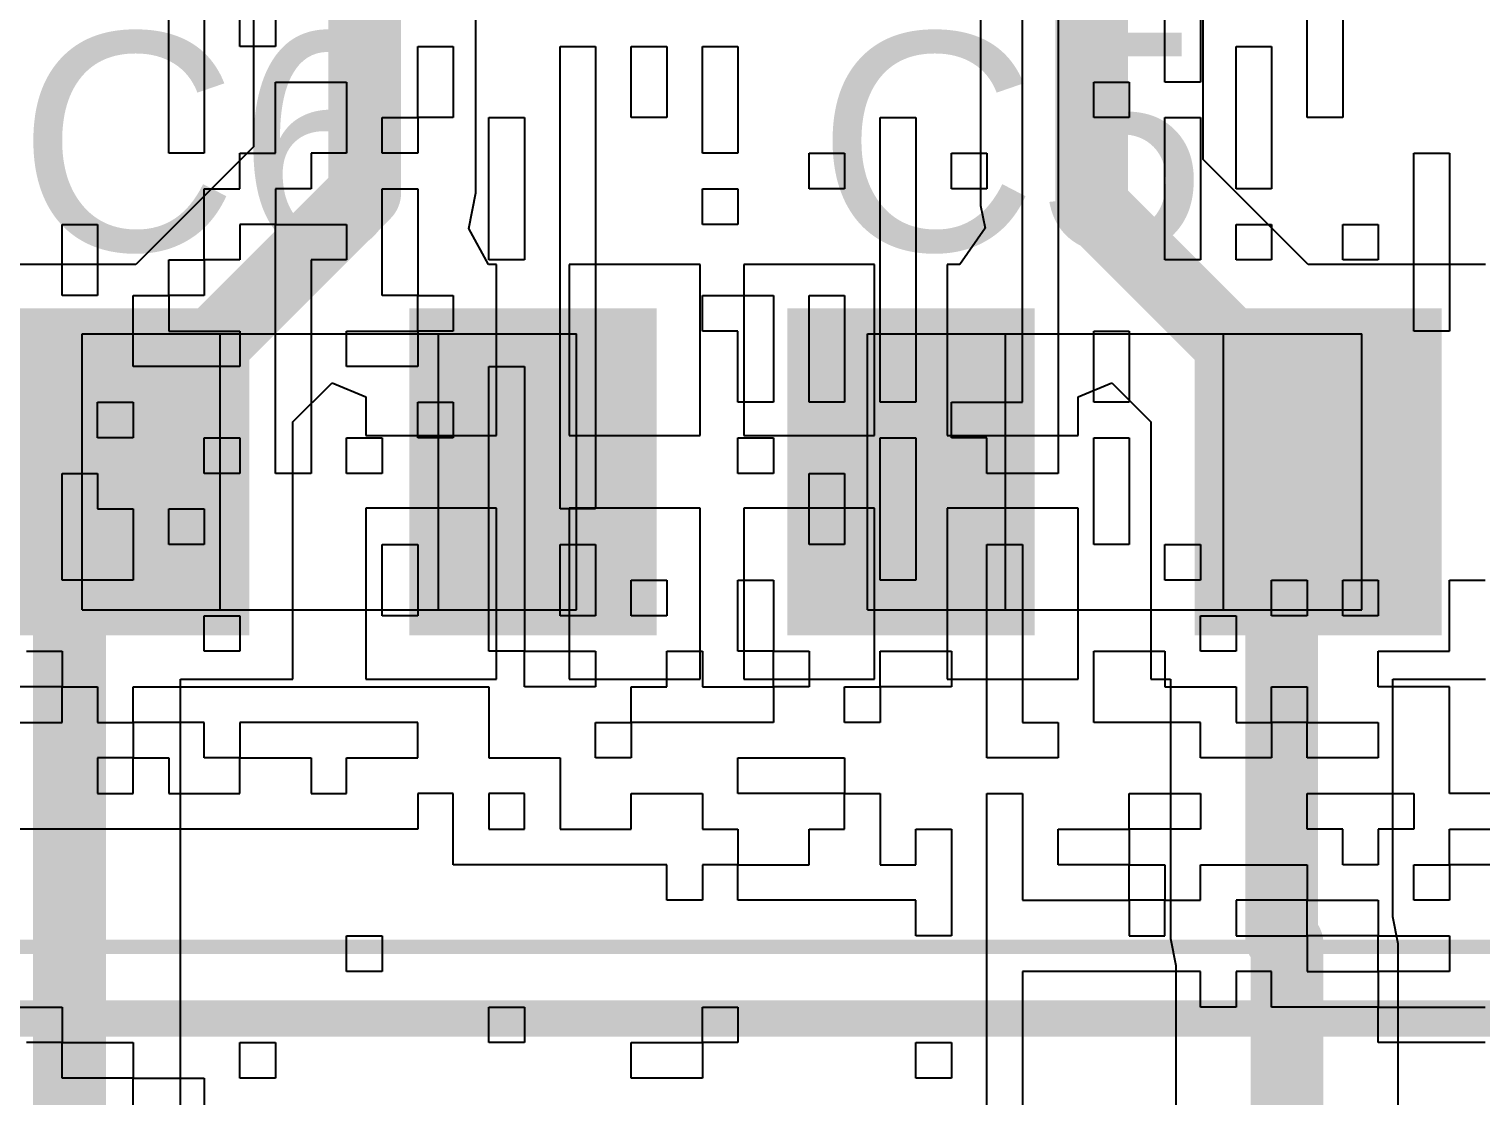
# Model space of a CAD drawing. Header units: inches. Extents: x 0.02 to 6.01, y 0.01 to 5.6.
# Drawn here: x 3.1107 to 3.3104, y 3.1242 to 3.2709 of the extents above; entities that cross this region are included whole.
import ezdxf

# ---------------------------------------------------------------- set-up
doc = ezdxf.new("R2010")
doc.units = ezdxf.units.IN
doc.header["$MEASUREMENT"] = 0
for name, color, linetype in [('Bottom Layer', 5, 'Continuous'), ('Bottom Overlay', 54, 'Continuous'), ('Mechanical 13', 56, 'Continuous'), ('Mechanical 15', 56, 'Continuous'), ('Top Layer', 1, 'Continuous'), ('Top Overlay', 2, 'Continuous'), ('Top Paste', 8, 'Continuous'), ('Top Solder', 216, 'Continuous')]:
    doc.layers.add(name, color=color, linetype=linetype)
doc.styles.add('Arial', font='', dxfattribs={"height": 0.2})
doc.styles.get('Arial').set_extended_font_data('Arial')

# ---------------------------------------------------------------- blocks, each defined once
blk = doc.blocks.new('CAPC1608X85N_27')
at = {"layer": 'Top Layer'}
for points in [[(-0.041, 0.0185), (-0.015, 0.0185), (-0.015, -0.0185), (-0.041, -0.0185)], [(0.015, 0.0185), (0.041, 0.0185), (0.041, -0.0185), (0.015, -0.0185)]]:
    blk.add_hatch(color=1, dxfattribs=at).paths.add_polyline_path(points)
at = {"layer": 'Top Paste'}
for points in [[(-0.041, 0.0185), (-0.015, 0.0185), (-0.015, -0.0185), (-0.041, -0.0185)], [(0.015, 0.0185), (0.041, 0.0185), (0.041, -0.0185), (0.015, -0.0185)]]:
    blk.add_hatch(color=8, dxfattribs=at).paths.add_polyline_path(points)
at = {"layer": 'Top Solder'}
for points in [[(-0.045, 0.0225), (-0.011, 0.0225), (-0.011, -0.0225), (-0.045, -0.0225)], [(0.011, 0.0225), (0.045, 0.0225), (0.045, -0.0225), (0.011, -0.0225)]]:
    blk.add_hatch(color=216, dxfattribs=at).paths.add_polyline_path(points)
at = {"layer": 'Mechanical 13'}
for points in [[(-0.034, 0.019), (-0.034, -0.019)], [(-0.015, 0.019), (-0.034, 0.019)], [(0.015, 0.019), (-0.015, 0.019)], [(-0.015, 0.019), (-0.015, -0.019)], [(0.034, 0.019), (0.015, 0.019)], [(0.015, 0.019), (0.015, -0.019)], [(0.034, 0.019), (0.034, -0.019)], [(-0.015, -0.019), (-0.034, -0.019)], [(0.015, -0.019), (-0.015, -0.019)], [(0.034, -0.019), (0.015, -0.019)]]:
    blk.add_lwpolyline(points, dxfattribs=at)
for points in [[(-0.034, 0.019, 1), (-0.034, 0.019, 1)], [(-0.034, 0.019, 1), (-0.034, 0.019, 1)], [(-0.015, 0.019, 1), (-0.015, 0.019, 1)], [(-0.015, 0.019, 1), (-0.015, 0.019, 1)], [(-0.015, 0.019, 1), (-0.015, 0.019, 1)], [(0.015, 0.019, 1), (0.015, 0.019, 1)], [(0.015, 0.019, 1), (0.015, 0.019, 1)], [(0.015, 0.019, 1), (0.015, 0.019, 1)], [(0.034, 0.019, 1), (0.034, 0.019, 1)], [(0.034, 0.019, 1), (0.034, 0.019, 1)], [(-0.034, -0.019, 1), (-0.034, -0.019, 1)], [(-0.034, -0.019, 1), (-0.034, -0.019, 1)], [(-0.015, -0.019, 1), (-0.015, -0.019, 1)], [(-0.015, -0.019, 1), (-0.015, -0.019, 1)], [(-0.015, -0.019, 1), (-0.015, -0.019, 1)], [(0.015, -0.019, 1), (0.015, -0.019, 1)], [(0.015, -0.019, 1), (0.015, -0.019, 1)], [(0.015, -0.019, 1), (0.015, -0.019, 1)], [(0.034, -0.019, 1), (0.034, -0.019, 1)], [(0.034, -0.019, 1), (0.034, -0.019, 1)]]:
    blk.add_lwpolyline(points, format="xyb", close=True, dxfattribs=at)
blk = doc.blocks.new('CAPC1608X85N_28')
at = {"layer": 'Top Layer'}
for points in [[(-0.041, 0.0185), (-0.015, 0.0185), (-0.015, -0.0185), (-0.041, -0.0185)], [(0.015, 0.0185), (0.041, 0.0185), (0.041, -0.0185), (0.015, -0.0185)]]:
    blk.add_hatch(color=1, dxfattribs=at).paths.add_polyline_path(points)
at = {"layer": 'Top Paste'}
for points in [[(-0.041, 0.0185), (-0.015, 0.0185), (-0.015, -0.0185), (-0.041, -0.0185)], [(0.015, 0.0185), (0.041, 0.0185), (0.041, -0.0185), (0.015, -0.0185)]]:
    blk.add_hatch(color=8, dxfattribs=at).paths.add_polyline_path(points)
at = {"layer": 'Top Solder'}
for points in [[(-0.045, 0.0225), (-0.011, 0.0225), (-0.011, -0.0225), (-0.045, -0.0225)], [(0.011, 0.0225), (0.045, 0.0225), (0.045, -0.0225), (0.011, -0.0225)]]:
    blk.add_hatch(color=216, dxfattribs=at).paths.add_polyline_path(points)
at = {"layer": 'Mechanical 13'}
for points in [[(-0.034, -0.019), (-0.034, 0.019)], [(-0.034, 0.019), (-0.015, 0.019)], [(-0.015, 0.019), (0.015, 0.019)], [(-0.015, -0.019), (-0.015, 0.019)], [(0.015, 0.019), (0.034, 0.019)], [(0.015, -0.019), (0.015, 0.019)], [(0.034, -0.019), (0.034, 0.019)], [(-0.034, -0.019), (-0.015, -0.019)], [(-0.015, -0.019), (0.015, -0.019)], [(0.015, -0.019), (0.034, -0.019)]]:
    blk.add_lwpolyline(points, dxfattribs=at)
for points in [[(-0.034, 0.019, 1), (-0.034, 0.019, 1)], [(-0.034, 0.019, 1), (-0.034, 0.019, 1)], [(-0.015, 0.019, 1), (-0.015, 0.019, 1)], [(-0.015, 0.019, 1), (-0.015, 0.019, 1)], [(-0.015, 0.019, 1), (-0.015, 0.019, 1)], [(0.015, 0.019, 1), (0.015, 0.019, 1)], [(0.015, 0.019, 1), (0.015, 0.019, 1)], [(0.015, 0.019, 1), (0.015, 0.019, 1)], [(0.034, 0.019, 1), (0.034, 0.019, 1)], [(0.034, 0.019, 1), (0.034, 0.019, 1)], [(-0.034, -0.019, 1), (-0.034, -0.019, 1)], [(-0.034, -0.019, 1), (-0.034, -0.019, 1)], [(-0.015, -0.019, 1), (-0.015, -0.019, 1)], [(-0.015, -0.019, 1), (-0.015, -0.019, 1)], [(-0.015, -0.019, 1), (-0.015, -0.019, 1)], [(0.015, -0.019, 1), (0.015, -0.019, 1)], [(0.015, -0.019, 1), (0.015, -0.019, 1)], [(0.015, -0.019, 1), (0.015, -0.019, 1)], [(0.034, -0.019, 1), (0.034, -0.019, 1)], [(0.034, -0.019, 1), (0.034, -0.019, 1)]]:
    blk.add_lwpolyline(points, format="xyb", close=True, dxfattribs=at)
blk = doc.blocks.new('XTAL_FOXSDLF_160_20_34')
at = {"layer": 'Mechanical 13'}
blk.add_lwpolyline([(0.2126, -0.0748, 0.005, 0.005, 0), (-0.2126, -0.0748, 0.005, 0.005, 0)], format="xyseb", dxfattribs=at)
at = {"layer": 'Mechanical 15'}
blk.add_lwpolyline([(0.30512, -0.08465, 0.00197, 0.00197, 0), (-0.30512, -0.08465, 0.00197, 0.00197, 0)], format="xyseb", dxfattribs=at)
at = {"layer": 'Top Overlay'}
blk.add_lwpolyline([(0.2126, -0.0748, 0.005, 0.005, 0), (-0.2126, -0.0748, 0.005, 0.005, 0)], format="xyseb", dxfattribs=at)

msp = doc.modelspace()

# ---------------------------------------------------------------- linework, layer by layer
at = {"layer": 'Bottom Layer'}
msp.add_lwpolyline([(4.54993, 5.5954, 0.01, 0.01, -0.760418), (3.00371, 0.01993, 0.01, 0.01, 0)], format="xyseb", dxfattribs=at)
at = {"layer": 'Bottom Overlay'}
for p, q in [((3.25224, 3.32233), (3.25224, 3.22936)), ((3.24735, 3.21957), (3.24735, 3.29297)), ((3.29139, 3.28319), (3.29139, 3.25872)), ((3.13969, 3.26851), (3.13969, 3.27829)), ((3.14459, 3.27829), (3.14459, 3.26851)), ((3.12991, 3.25383), (3.12991, 3.2734)), ((3.1348, 3.2734), (3.1348, 3.25383)), ((3.26692, 3.26361), (3.26692, 3.2734)), ((3.27181, 3.2734), (3.27181, 3.26851)), ((3.28649, 3.26851), (3.28649, 3.2734)), ((3.14459, 3.26851), (3.13969, 3.26851)), ((3.16416, 3.25872), (3.16416, 3.26851)), ((3.16416, 3.26851), (3.16905, 3.26851)), ((3.16905, 3.26851), (3.16905, 3.25872)), ((3.18373, 3.20489), (3.18373, 3.26851)), ((3.18373, 3.26851), (3.18863, 3.26851)), ((3.18863, 3.26851), (3.18863, 3.26361)), ((3.19352, 3.25872), (3.19352, 3.26851)), ((3.19352, 3.26851), (3.19841, 3.26851)), ((3.19841, 3.26851), (3.19841, 3.26361)), ((3.20331, 3.25383), (3.20331, 3.26851)), ((3.20331, 3.26851), (3.2082, 3.26851)), ((3.2082, 3.26851), (3.2082, 3.25383)), ((3.27181, 3.26851), (3.27181, 3.26361)), ((3.27671, 3.25383), (3.27671, 3.26851)), ((3.27671, 3.26851), (3.2816, 3.26851)), ((3.2816, 3.26851), (3.2816, 3.24893)), ((3.28649, 3.25872), (3.28649, 3.26851)), ((3.14459, 3.25383), (3.14459, 3.26361)), ((3.14459, 3.26361), (3.15437, 3.26361)), ((3.15437, 3.26361), (3.15437, 3.25383)), ((3.18863, 3.26361), (3.18863, 3.25872)), ((3.19841, 3.26361), (3.19841, 3.25872)), ((3.25713, 3.26361), (3.26203, 3.26361)), ((3.25713, 3.25872), (3.25713, 3.26361)), ((3.26203, 3.26361), (3.26203, 3.25872)), ((3.27181, 3.26361), (3.26692, 3.26361)), ((3.15927, 3.25872), (3.16416, 3.25872)), ((3.15927, 3.25383), (3.15927, 3.25872)), ((3.16905, 3.25872), (3.16416, 3.25872)), ((3.16416, 3.25872), (3.16416, 3.25383)), ((3.17395, 3.23915), (3.17395, 3.25872)), ((3.17395, 3.25872), (3.17884, 3.25872)), ((3.17884, 3.25872), (3.17884, 3.24893)), ((3.18863, 3.25872), (3.18863, 3.20489)), ((3.19841, 3.25872), (3.19352, 3.25872)), ((3.22777, 3.23915), (3.22777, 3.25872)), ((3.22777, 3.25872), (3.23267, 3.25872)), ((3.23267, 3.25872), (3.23267, 3.21957)), ((3.26203, 3.25872), (3.25713, 3.25872)), ((3.26692, 3.25383), (3.26692, 3.25872)), ((3.26692, 3.25872), (3.27181, 3.25872)), ((3.27181, 3.25872), (3.27181, 3.23915)), ((3.29139, 3.25872), (3.28649, 3.25872)), ((3.1348, 3.25383), (3.12991, 3.25383)), ((3.13969, 3.24893), (3.13969, 3.25383)), ((3.13969, 3.25383), (3.14459, 3.25383)), ((3.15437, 3.25383), (3.14948, 3.25383)), ((3.14948, 3.25383), (3.14948, 3.24893)), ((3.16416, 3.25383), (3.15927, 3.25383)), ((3.2082, 3.25383), (3.20331, 3.25383)), ((3.21799, 3.24893), (3.21799, 3.25383)), ((3.21799, 3.25383), (3.22288, 3.25383)), ((3.22288, 3.25383), (3.22288, 3.24893)), ((3.23756, 3.25383), (3.24245, 3.25383)), ((3.23756, 3.24893), (3.23756, 3.25383)), ((3.24245, 3.25383), (3.24245, 3.24893)), ((3.26692, 3.23915), (3.26692, 3.25383)), ((3.27671, 3.24893), (3.27671, 3.25383)), ((3.30117, 3.22936), (3.30117, 3.25383)), ((3.30117, 3.25383), (3.30607, 3.25383)), ((3.30607, 3.25383), (3.30607, 3.22936)), ((3.1348, 3.23915), (3.1348, 3.24893)), ((3.1348, 3.24893), (3.13969, 3.24893)), ((3.14948, 3.24893), (3.14459, 3.24893)), ((3.14459, 3.24893), (3.14459, 3.24404)), ((3.15927, 3.23425), (3.15927, 3.24893)), ((3.15927, 3.24893), (3.16416, 3.24893)), ((3.16416, 3.24893), (3.16416, 3.24404)), ((3.17884, 3.24893), (3.17884, 3.24404)), ((3.20331, 3.24404), (3.20331, 3.24893)), ((3.20331, 3.24893), (3.2082, 3.24893)), ((3.2082, 3.24893), (3.2082, 3.24404)), ((3.22288, 3.24893), (3.21799, 3.24893)), ((3.24245, 3.24893), (3.23756, 3.24893)), ((3.2816, 3.24893), (3.27671, 3.24893)), ((3.11523, 3.24404), (3.12012, 3.24404)), ((3.11523, 3.23425), (3.11523, 3.24404)), ((3.12012, 3.24404), (3.12012, 3.23425)), ((3.14459, 3.24404), (3.13969, 3.24404)), ((3.13969, 3.24404), (3.13969, 3.23915)), ((3.14459, 3.24404), (3.15437, 3.24404)), ((3.14459, 3.20979), (3.14459, 3.24404)), ((3.15437, 3.24404), (3.15437, 3.23915)), ((3.16416, 3.24404), (3.16416, 3.23915)), ((3.17884, 3.24404), (3.17884, 3.23915)), ((3.2082, 3.24404), (3.20331, 3.24404)), ((3.27671, 3.23915), (3.27671, 3.24404)), ((3.27671, 3.24404), (3.2816, 3.24404)), ((3.2816, 3.24404), (3.2816, 3.23915)), ((3.29139, 3.23915), (3.29139, 3.24404)), ((3.29139, 3.24404), (3.29628, 3.24404)), ((3.29628, 3.24404), (3.29628, 3.23915)), ((3.12991, 3.23915), (3.1348, 3.23915)), ((3.12991, 3.23425), (3.12991, 3.23915)), ((3.1348, 3.23915), (3.1348, 3.23425)), ((3.13969, 3.23915), (3.1348, 3.23915)), ((3.15437, 3.23915), (3.14948, 3.23915)), ((3.14948, 3.23915), (3.14948, 3.20979)), ((3.16416, 3.23915), (3.16416, 3.23425)), ((3.17884, 3.23915), (3.17395, 3.23915)), ((3.22777, 3.23425), (3.22777, 3.23915)), ((3.27181, 3.23915), (3.26692, 3.23915)), ((3.2816, 3.23915), (3.27671, 3.23915)), ((3.29628, 3.23915), (3.29139, 3.23915)), ((3.12012, 3.23425), (3.11523, 3.23425)), ((3.12501, 3.22447), (3.12501, 3.23425)), ((3.12501, 3.23425), (3.12991, 3.23425)), ((3.1348, 3.23425), (3.12991, 3.23425)), ((3.12991, 3.23425), (3.12991, 3.22936)), ((3.16416, 3.23425), (3.15927, 3.23425)), ((3.16416, 3.22936), (3.16416, 3.23425)), ((3.16416, 3.23425), (3.16905, 3.23425)), ((3.16905, 3.23425), (3.16905, 3.22936)), ((3.20331, 3.22936), (3.20331, 3.23425)), ((3.20331, 3.23425), (3.21309, 3.23425)), ((3.21309, 3.23425), (3.21309, 3.21957)), ((3.21799, 3.22936), (3.21799, 3.23425)), ((3.21799, 3.23425), (3.22288, 3.23425)), ((3.22288, 3.23425), (3.22288, 3.21957)), ((3.22777, 3.21957), (3.22777, 3.23425)), ((3.12991, 3.22936), (3.13969, 3.22936)), ((3.13969, 3.22936), (3.13969, 3.22447)), ((3.15437, 3.22447), (3.15437, 3.22936)), ((3.15437, 3.22936), (3.16416, 3.22936)), ((3.16416, 3.22936), (3.16416, 3.22447)), ((3.16905, 3.22936), (3.16416, 3.22936)), ((3.2082, 3.22936), (3.20331, 3.22936)), ((3.2082, 3.21957), (3.2082, 3.22936)), ((3.21799, 3.22447), (3.21799, 3.22936)), ((3.25224, 3.22936), (3.25224, 3.22447)), ((3.25713, 3.21957), (3.25713, 3.22936)), ((3.25713, 3.22936), (3.26203, 3.22936)), ((3.26203, 3.22936), (3.26203, 3.22447)), ((3.30607, 3.22936), (3.30117, 3.22936)), ((3.12991, 3.22447), (3.12501, 3.22447)), ((3.13969, 3.22447), (3.12991, 3.22447)), ((3.15927, 3.22447), (3.15437, 3.22447)), ((3.16416, 3.22447), (3.15927, 3.22447)), ((3.17395, 3.18532), (3.17395, 3.22447)), ((3.17395, 3.22447), (3.17884, 3.22447)), ((3.17884, 3.22447), (3.17884, 3.20979)), ((3.21799, 3.21957), (3.21799, 3.22447)), ((3.25224, 3.22447), (3.25224, 3.20979)), ((3.26203, 3.22447), (3.26203, 3.21957)), ((3.12012, 3.21468), (3.12012, 3.21957)), ((3.12012, 3.21957), (3.12501, 3.21957)), ((3.12501, 3.21957), (3.12501, 3.21468)), ((3.16416, 3.21468), (3.16416, 3.21957)), ((3.16416, 3.21957), (3.16905, 3.21957)), ((3.16905, 3.21957), (3.16905, 3.21468)), ((3.21309, 3.21957), (3.2082, 3.21957)), ((3.22288, 3.21957), (3.21799, 3.21957)), ((3.23267, 3.21957), (3.22777, 3.21957)), ((3.23756, 3.21468), (3.23756, 3.21957)), ((3.23756, 3.21957), (3.24735, 3.21957)), ((3.26203, 3.21957), (3.25713, 3.21957)), ((3.12501, 3.21468), (3.12012, 3.21468)), ((3.1348, 3.21468), (3.13969, 3.21468)), ((3.1348, 3.20979), (3.1348, 3.21468)), ((3.13969, 3.21468), (3.13969, 3.20979)), ((3.15437, 3.20979), (3.15437, 3.21468)), ((3.15437, 3.21468), (3.15927, 3.21468)), ((3.15927, 3.21468), (3.15927, 3.20979)), ((3.16905, 3.21468), (3.16416, 3.21468)), ((3.2082, 3.20979), (3.2082, 3.21468)), ((3.2082, 3.21468), (3.21309, 3.21468)), ((3.21309, 3.21468), (3.21309, 3.20979)), ((3.22777, 3.2), (3.22777, 3.21468)), ((3.22777, 3.21468), (3.23267, 3.21468)), ((3.23267, 3.21468), (3.23267, 3.19511)), ((3.24245, 3.21468), (3.23756, 3.21468)), ((3.24245, 3.20979), (3.24245, 3.21468)), ((3.25713, 3.21468), (3.26203, 3.21468)), ((3.25713, 3.2), (3.25713, 3.21468)), ((3.26203, 3.21468), (3.26203, 3.2)), ((3.11523, 3.19511), (3.11523, 3.20979)), ((3.11523, 3.20979), (3.12012, 3.20979)), ((3.12012, 3.20979), (3.12012, 3.20489)), ((3.13969, 3.20979), (3.1348, 3.20979)), ((3.14948, 3.20979), (3.14459, 3.20979)), ((3.15927, 3.20979), (3.15437, 3.20979)), ((3.17884, 3.20979), (3.17884, 3.20489)), ((3.21309, 3.20979), (3.2082, 3.20979)), ((3.21799, 3.20489), (3.21799, 3.20979)), ((3.21799, 3.20979), (3.22288, 3.20979)), ((3.22288, 3.20979), (3.22288, 3.2)), ((3.25224, 3.20979), (3.24245, 3.20979)), ((3.12012, 3.20489), (3.12501, 3.20489)), ((3.12501, 3.20489), (3.12501, 3.19511)), ((3.12991, 3.2), (3.12991, 3.20489)), ((3.12991, 3.20489), (3.1348, 3.20489)), ((3.1348, 3.20489), (3.1348, 3.2)), ((3.17884, 3.20489), (3.17884, 3.18532)), ((3.18863, 3.20489), (3.18373, 3.20489)), ((3.21799, 3.2), (3.21799, 3.20489)), ((3.1348, 3.2), (3.12991, 3.2)), ((3.15927, 3.19511), (3.15927, 3.2)), ((3.15927, 3.2), (3.16416, 3.2)), ((3.16416, 3.2), (3.16416, 3.19021)), ((3.18373, 3.2), (3.18863, 3.2)), ((3.18373, 3.19021), (3.18373, 3.2)), ((3.18863, 3.2), (3.18863, 3.19021)), ((3.22288, 3.2), (3.21799, 3.2)), ((3.22777, 3.19511), (3.22777, 3.2)), ((3.24245, 3.17064), (3.24245, 3.2)), ((3.24245, 3.2), (3.24735, 3.2)), ((3.24735, 3.2), (3.24735, 3.17553)), ((3.26203, 3.2), (3.25713, 3.2)), ((3.26692, 3.19511), (3.26692, 3.2)), ((3.26692, 3.2), (3.27181, 3.2)), ((3.27181, 3.2), (3.27181, 3.19511)), ((3.12012, 3.19511), (3.11523, 3.19511)), ((3.12501, 3.19511), (3.12012, 3.19511)), ((3.15927, 3.19021), (3.15927, 3.19511)), ((3.19352, 3.19021), (3.19352, 3.19511)), ((3.19352, 3.19511), (3.19841, 3.19511)), ((3.19841, 3.19511), (3.19841, 3.19021)), ((3.2082, 3.19021), (3.2082, 3.19511)), ((3.2082, 3.19511), (3.21309, 3.19511)), ((3.21309, 3.19511), (3.21309, 3.18532)), ((3.23267, 3.19511), (3.22777, 3.19511)), ((3.27181, 3.19511), (3.26692, 3.19511)), ((3.2816, 3.19021), (3.2816, 3.19511)), ((3.2816, 3.19511), (3.28649, 3.19511)), ((3.28649, 3.19511), (3.28649, 3.19021)), ((3.29139, 3.19511), (3.29628, 3.19511)), ((3.29139, 3.19021), (3.29139, 3.19511)), ((3.29628, 3.19511), (3.29628, 3.19021)), ((3.30607, 3.18532), (3.30607, 3.19511)), ((3.30607, 3.19511), (3.31096, 3.19511)), ((3.1348, 3.18532), (3.1348, 3.19021)), ((3.1348, 3.19021), (3.13969, 3.19021)), ((3.13969, 3.19021), (3.13969, 3.18532)), ((3.16416, 3.19021), (3.15927, 3.19021)), ((3.18863, 3.19021), (3.18373, 3.19021)), ((3.19841, 3.19021), (3.19352, 3.19021)), ((3.2082, 3.18532), (3.2082, 3.19021)), ((3.27181, 3.18532), (3.27181, 3.19021)), ((3.27181, 3.19021), (3.27671, 3.19021)), ((3.27671, 3.19021), (3.27671, 3.18532)), ((3.28649, 3.19021), (3.2816, 3.19021)), ((3.29628, 3.19021), (3.29139, 3.19021)), ((3.11033, 3.18532), (3.11523, 3.18532)), ((3.11523, 3.18532), (3.11523, 3.18043)), ((3.13969, 3.18532), (3.1348, 3.18532)), ((3.17884, 3.18532), (3.17395, 3.18532)), ((3.17884, 3.18043), (3.17884, 3.18532)), ((3.17884, 3.18532), (3.18863, 3.18532)), ((3.18863, 3.18532), (3.18863, 3.18043)), ((3.19841, 3.18043), (3.19841, 3.18532)), ((3.19841, 3.18532), (3.20331, 3.18532)), ((3.20331, 3.18532), (3.20331, 3.18043)), ((3.21309, 3.18532), (3.2082, 3.18532)), ((3.21309, 3.18043), (3.21309, 3.18532)), ((3.21309, 3.18532), (3.21799, 3.18532)), ((3.21799, 3.18532), (3.21799, 3.18043)), ((3.22777, 3.18043), (3.22777, 3.18532)), ((3.22777, 3.18532), (3.23267, 3.18532)), ((3.23267, 3.18532), (3.23756, 3.18532)), ((3.23756, 3.18532), (3.23756, 3.18043)), ((3.25713, 3.17553), (3.25713, 3.18532)), ((3.25713, 3.18532), (3.26692, 3.18532)), ((3.26692, 3.18532), (3.26692, 3.18043)), ((3.27671, 3.18532), (3.27181, 3.18532)), ((3.29628, 3.18043), (3.29628, 3.18532)), ((3.29628, 3.18532), (3.30607, 3.18532)), ((3.11523, 3.18043), (3.10544, 3.18043)), ((3.11523, 3.17553), (3.11523, 3.18043)), ((3.11523, 3.18043), (3.12012, 3.18043)), ((3.12012, 3.18043), (3.12012, 3.17553)), ((3.12501, 3.17553), (3.12501, 3.18043)), ((3.12501, 3.18043), (3.17395, 3.18043)), ((3.17395, 3.18043), (3.17395, 3.17064)), ((3.18373, 3.18043), (3.17884, 3.18043)), ((3.18863, 3.18043), (3.18373, 3.18043)), ((3.19352, 3.17553), (3.19352, 3.18043)), ((3.19352, 3.18043), (3.19841, 3.18043)), ((3.20331, 3.18043), (3.21309, 3.18043)), ((3.21799, 3.18043), (3.21309, 3.18043)), ((3.21309, 3.18043), (3.21309, 3.17553)), ((3.22288, 3.17553), (3.22288, 3.18043)), ((3.22288, 3.18043), (3.22777, 3.18043)), ((3.23756, 3.18043), (3.22777, 3.18043)), ((3.22777, 3.18043), (3.22777, 3.17553)), ((3.26692, 3.18043), (3.27671, 3.18043)), ((3.27671, 3.18043), (3.27671, 3.17553)), ((3.2816, 3.17553), (3.2816, 3.18043)), ((3.2816, 3.18043), (3.28649, 3.18043)), ((3.28649, 3.18043), (3.28649, 3.17553)), ((3.30607, 3.18043), (3.29628, 3.18043)), ((3.30607, 3.16575), (3.30607, 3.18043)), ((3.10055, 3.17553), (3.11523, 3.17553)), ((3.12012, 3.17553), (3.12501, 3.17553)), ((3.12501, 3.17553), (3.12501, 3.17064)), ((3.1348, 3.17553), (3.12501, 3.17553)), ((3.1348, 3.17064), (3.1348, 3.17553)), ((3.16416, 3.17553), (3.13969, 3.17553)), ((3.13969, 3.17553), (3.13969, 3.17064)), ((3.16416, 3.17064), (3.16416, 3.17553)), ((3.18863, 3.17553), (3.19352, 3.17553)), ((3.18863, 3.17064), (3.18863, 3.17553)), ((3.19352, 3.17553), (3.19352, 3.17064)), ((3.19841, 3.17553), (3.19352, 3.17553)), ((3.21309, 3.17553), (3.19841, 3.17553)), ((3.22777, 3.17553), (3.22288, 3.17553)), ((3.24735, 3.17553), (3.25224, 3.17553)), ((3.25224, 3.17553), (3.25224, 3.17064)), ((3.27181, 3.17553), (3.25713, 3.17553)), ((3.27181, 3.17064), (3.27181, 3.17553)), ((3.27671, 3.17553), (3.2816, 3.17553)), ((3.28649, 3.17553), (3.2816, 3.17553)), ((3.2816, 3.17553), (3.2816, 3.17064)), ((3.28649, 3.17064), (3.28649, 3.17553)), ((3.28649, 3.17553), (3.29628, 3.17553)), ((3.29628, 3.17553), (3.29628, 3.17064)), ((3.12501, 3.17064), (3.12012, 3.17064)), ((3.12012, 3.17064), (3.12012, 3.16575)), ((3.12501, 3.17064), (3.12991, 3.17064)), ((3.12501, 3.16575), (3.12501, 3.17064)), ((3.12991, 3.17064), (3.12991, 3.16575)), ((3.13969, 3.17064), (3.1348, 3.17064)), ((3.13969, 3.16575), (3.13969, 3.17064)), ((3.13969, 3.17064), (3.14948, 3.17064)), ((3.14948, 3.17064), (3.14948, 3.16575)), ((3.15437, 3.16575), (3.15437, 3.17064)), ((3.15437, 3.17064), (3.16416, 3.17064)), ((3.17395, 3.17064), (3.18373, 3.17064)), ((3.18373, 3.17064), (3.18373, 3.16085)), ((3.19352, 3.17064), (3.18863, 3.17064)), ((3.2082, 3.16575), (3.2082, 3.17064)), ((3.2082, 3.17064), (3.21309, 3.17064)), ((3.21309, 3.17064), (3.21799, 3.17064)), ((3.21799, 3.17064), (3.22288, 3.17064)), ((3.22288, 3.17064), (3.22288, 3.16575)), ((3.24735, 3.17064), (3.24245, 3.17064)), ((3.25224, 3.17064), (3.24735, 3.17064)), ((3.2816, 3.17064), (3.27181, 3.17064)), ((3.29628, 3.17064), (3.28649, 3.17064)), ((3.12012, 3.16575), (3.12501, 3.16575)), ((3.12991, 3.16575), (3.13969, 3.16575)), ((3.14948, 3.16575), (3.15437, 3.16575)), ((3.16905, 3.16575), (3.16416, 3.16575)), ((3.16416, 3.16575), (3.16416, 3.16085)), ((3.16905, 3.15596), (3.16905, 3.16575)), ((3.17884, 3.16575), (3.17395, 3.16575)), ((3.17395, 3.16575), (3.17395, 3.16085)), ((3.17884, 3.16085), (3.17884, 3.16575)), ((3.19352, 3.16085), (3.19352, 3.16575)), ((3.19352, 3.16575), (3.20331, 3.16575)), ((3.20331, 3.16575), (3.20331, 3.16085)), ((3.22288, 3.16575), (3.2082, 3.16575)), ((3.22288, 3.16085), (3.22288, 3.16575)), ((3.22288, 3.16575), (3.22777, 3.16575)), ((3.22777, 3.16575), (3.22777, 3.16085)), ((3.24245, 3.11681), (3.24245, 3.16575)), ((3.24245, 3.16575), (3.24735, 3.16575)), ((3.24735, 3.16575), (3.24735, 3.15107)), ((3.26203, 3.16085), (3.26203, 3.16575)), ((3.26203, 3.16575), (3.26692, 3.16575)), ((3.26692, 3.16575), (3.27181, 3.16575)), ((3.27181, 3.16575), (3.27181, 3.16085)), ((3.28649, 3.16085), (3.28649, 3.16575)), ((3.28649, 3.16575), (3.29628, 3.16575)), ((3.29628, 3.16575), (3.30117, 3.16575)), ((3.30117, 3.16575), (3.30117, 3.16085)), ((3.31585, 3.16575), (3.30607, 3.16575)), ((3.16416, 3.16085), (3.04672, 3.16085)), ((3.17395, 3.16085), (3.17884, 3.16085)), ((3.18373, 3.16085), (3.19352, 3.16085)), ((3.20331, 3.16085), (3.2082, 3.16085)), ((3.2082, 3.16085), (3.2082, 3.15596)), ((3.21799, 3.15596), (3.21799, 3.16085)), ((3.21799, 3.16085), (3.22288, 3.16085)), ((3.22777, 3.16085), (3.22777, 3.15596)), ((3.23267, 3.15596), (3.23267, 3.16085)), ((3.23267, 3.16085), (3.23756, 3.16085)), ((3.23756, 3.16085), (3.23756, 3.14617)), ((3.25224, 3.15596), (3.25224, 3.16085)), ((3.25224, 3.16085), (3.25713, 3.16085)), ((3.25713, 3.16085), (3.26203, 3.16085)), ((3.27181, 3.16085), (3.26203, 3.16085)), ((3.26203, 3.16085), (3.26203, 3.15596)), ((3.29139, 3.16085), (3.28649, 3.16085)), ((3.29139, 3.15596), (3.29139, 3.16085)), ((3.30117, 3.16085), (3.29628, 3.16085)), ((3.29628, 3.16085), (3.29628, 3.15596)), ((3.30607, 3.15596), (3.30607, 3.16085)), ((3.30607, 3.16085), (3.31585, 3.16085)), ((3.19841, 3.15596), (3.16905, 3.15596)), ((3.19841, 3.15107), (3.19841, 3.15596)), ((3.2082, 3.15596), (3.20331, 3.15596)), ((3.20331, 3.15596), (3.20331, 3.15107)), ((3.2082, 3.15107), (3.2082, 3.15596)), ((3.2082, 3.15596), (3.21799, 3.15596)), ((3.22777, 3.15596), (3.23267, 3.15596)), ((3.26203, 3.15596), (3.25224, 3.15596)), ((3.26203, 3.15107), (3.26203, 3.15596)), ((3.26203, 3.15596), (3.26692, 3.15596)), ((3.26692, 3.15596), (3.26692, 3.15107)), ((3.27181, 3.15107), (3.27181, 3.15596)), ((3.27181, 3.15596), (3.28649, 3.15596)), ((3.28649, 3.15596), (3.28649, 3.15107)), ((3.29628, 3.15596), (3.29139, 3.15596)), ((3.30117, 3.15107), (3.30117, 3.15596)), ((3.30117, 3.15596), (3.30607, 3.15596)), ((3.30607, 3.15596), (3.30607, 3.15107)), ((3.31585, 3.15596), (3.30607, 3.15596)), ((3.20331, 3.15107), (3.19841, 3.15107)), ((3.23267, 3.15107), (3.2082, 3.15107)), ((3.23267, 3.14617), (3.23267, 3.15107)), ((3.24735, 3.15107), (3.26203, 3.15107)), ((3.26692, 3.15107), (3.26203, 3.15107)), ((3.26203, 3.15107), (3.26203, 3.14617)), ((3.26692, 3.14617), (3.26692, 3.15107)), ((3.26692, 3.15107), (3.27181, 3.15107)), ((3.28649, 3.15107), (3.27671, 3.15107)), ((3.27671, 3.15107), (3.27671, 3.14617)), ((3.28649, 3.14617), (3.28649, 3.15107)), ((3.28649, 3.15107), (3.29628, 3.15107)), ((3.29628, 3.15107), (3.29628, 3.14617)), ((3.30607, 3.15107), (3.30117, 3.15107)), ((3.15437, 3.14617), (3.15927, 3.14617)), ((3.15437, 3.14128), (3.15437, 3.14617)), ((3.15927, 3.14617), (3.15927, 3.14128)), ((3.23756, 3.14617), (3.23267, 3.14617)), ((3.26203, 3.14617), (3.26692, 3.14617)), ((3.27671, 3.14617), (3.28649, 3.14617)), ((3.29628, 3.14617), (3.28649, 3.14617)), ((3.28649, 3.14617), (3.28649, 3.14128)), ((3.29628, 3.14617), (3.30117, 3.14617)), ((3.29628, 3.14128), (3.29628, 3.14617)), ((3.30117, 3.14617), (3.30607, 3.14617)), ((3.30607, 3.14617), (3.30607, 3.14128)), ((3.15927, 3.14128), (3.15437, 3.14128)), ((3.27181, 3.14128), (3.24735, 3.14128)), ((3.24735, 3.14128), (3.24735, 3.08745)), ((3.27181, 3.13639), (3.27181, 3.14128)), ((3.2816, 3.14128), (3.27671, 3.14128)), ((3.27671, 3.14128), (3.27671, 3.13639)), ((3.2816, 3.13639), (3.2816, 3.14128)), ((3.28649, 3.14128), (3.29628, 3.14128)), ((3.30607, 3.14128), (3.29628, 3.14128)), ((3.29628, 3.14128), (3.29628, 3.13639)), ((3.10544, 3.13639), (3.11523, 3.13639)), ((3.11523, 3.13639), (3.11523, 3.13149)), ((3.17395, 3.13149), (3.17395, 3.13639)), ((3.17395, 3.13639), (3.17884, 3.13639)), ((3.17884, 3.13639), (3.17884, 3.13149)), ((3.20331, 3.13639), (3.2082, 3.13639)), ((3.20331, 3.13149), (3.20331, 3.13639)), ((3.2082, 3.13639), (3.2082, 3.13149)), ((3.27671, 3.13639), (3.27181, 3.13639)), ((3.29628, 3.13639), (3.2816, 3.13639)), ((3.29628, 3.13149), (3.29628, 3.13639)), ((3.29628, 3.13639), (3.31096, 3.13639)), ((3.11523, 3.13149), (3.11033, 3.13149)), ((3.11523, 3.1266), (3.11523, 3.13149)), ((3.11523, 3.13149), (3.12501, 3.13149)), ((3.12501, 3.13149), (3.12501, 3.1266)), ((3.13969, 3.13149), (3.14459, 3.13149)), ((3.13969, 3.1266), (3.13969, 3.13149)), ((3.14459, 3.13149), (3.14459, 3.1266)), ((3.17884, 3.13149), (3.17395, 3.13149)), ((3.19352, 3.1266), (3.19352, 3.13149)), ((3.19352, 3.13149), (3.20331, 3.13149)), ((3.2082, 3.13149), (3.20331, 3.13149)), ((3.20331, 3.13149), (3.20331, 3.1266)), ((3.23267, 3.1266), (3.23267, 3.13149)), ((3.23267, 3.13149), (3.23756, 3.13149)), ((3.23756, 3.13149), (3.23756, 3.1266)), ((3.31096, 3.13149), (3.29628, 3.13149)), ((3.12012, 3.1266), (3.11523, 3.1266)), ((3.12501, 3.1266), (3.12012, 3.1266)), ((3.12501, 3.1266), (3.1348, 3.1266)), ((3.12501, 3.12171), (3.12501, 3.1266)), ((3.1348, 3.1266), (3.1348, 3.12171)), ((3.14459, 3.1266), (3.13969, 3.1266)), ((3.19841, 3.1266), (3.19352, 3.1266)), ((3.20331, 3.1266), (3.19841, 3.1266)), ((3.23756, 3.1266), (3.23267, 3.1266))]:
    msp.add_line(p, q, dxfattribs=at)
at = {"layer": 'Top Layer'}
for p, q in [((3.14158, 3.33822), (3.14158, 3.25471)), ((3.17217, 3.24837), (3.17217, 3.33822)), ((3.24158, 3.33822), (3.24158, 3.24663)), ((3.27217, 3.25296), (3.27217, 3.33822)), ((3.14158, 3.25471), (3.12537, 3.2385)), ((3.28663, 3.2385), (3.27217, 3.25296)), ((3.1712, 3.24349), (3.17217, 3.24837)), ((3.24158, 3.24663), (3.2422, 3.2435)), ((3.17387, 3.2385), (3.1712, 3.24349)), ((3.2422, 3.2435), (3.23871, 3.2385)), ((3.12537, 3.2385), (3.101, 3.2385)), ((3.175, 3.2385), (3.17387, 3.2385)), ((3.175, 3.215), (3.175, 3.2385)), ((3.203, 3.2385), (3.185, 3.2385)), ((3.185, 3.2385), (3.185, 3.215)), ((3.203, 3.215), (3.203, 3.2385)), ((3.227, 3.2385), (3.209, 3.2385)), ((3.209, 3.2385), (3.209, 3.215)), ((3.227, 3.215), (3.227, 3.2385)), ((3.23871, 3.2385), (3.237, 3.2385)), ((3.237, 3.2385), (3.237, 3.215)), ((3.311, 3.2385), (3.28663, 3.2385)), ((3.147, 3.21687), (3.15238, 3.22225)), ((3.15238, 3.22225), (3.157, 3.22034)), ((3.255, 3.22034), (3.25962, 3.22225)), ((3.25962, 3.22225), (3.265, 3.21687)), ((3.157, 3.22034), (3.157, 3.215)), ((3.255, 3.215), (3.255, 3.22034)), ((3.147, 3.1815), (3.147, 3.21687)), ((3.265, 3.21687), (3.265, 3.1815)), ((3.157, 3.215), (3.175, 3.215)), ((3.185, 3.215), (3.203, 3.215)), ((3.209, 3.215), (3.227, 3.215)), ((3.237, 3.215), (3.255, 3.215)), ((3.175, 3.205), (3.157, 3.205)), ((3.157, 3.205), (3.157, 3.1815)), ((3.175, 3.1815), (3.175, 3.205)), ((3.203, 3.205), (3.185, 3.205)), ((3.185, 3.205), (3.185, 3.1815)), ((3.203, 3.1815), (3.203, 3.205)), ((3.227, 3.205), (3.209, 3.205)), ((3.209, 3.205), (3.209, 3.1815)), ((3.227, 3.1815), (3.227, 3.205)), ((3.255, 3.205), (3.237, 3.205)), ((3.237, 3.205), (3.237, 3.1815)), ((3.255, 3.1815), (3.255, 3.205)), ((3.13155, 3.10937), (3.13155, 3.1815)), ((3.13155, 3.1815), (3.147, 3.1815)), ((3.157, 3.1815), (3.175, 3.1815)), ((3.185, 3.1815), (3.203, 3.1815)), ((3.209, 3.1815), (3.227, 3.1815)), ((3.237, 3.1815), (3.255, 3.1815)), ((3.265, 3.1815), (3.26771, 3.1815)), ((3.26771, 3.1815), (3.26771, 3.14581)), ((3.29829, 3.14879), (3.29829, 3.1815)), ((3.29829, 3.1815), (3.311, 3.1815)), ((3.29903, 3.14507), (3.29829, 3.14879)), ((3.26771, 3.14581), (3.26845, 3.14208)), ((3.29903, 3.10966), (3.29903, 3.14507)), ((3.26845, 3.14208), (3.26845, 3.09437))]:
    msp.add_line(p, q, dxfattribs=at)
for points in [[(4.54809, 5.5936, 0.01, 0.01, -0.760418), (3.00187, 0.01813, 0.01, 0.01, 0)], [(3.15687, 3.24837, 0.01, 0.01, 0), (3.15687, 3.375, 0.01, 0.01, 0)], [(3.25687, 3.24663, 0.01, 0.01, 0), (3.25687, 3.375, 0.01, 0.01, 0)], [(3.124, 3.2155, 0.01, 0.01, 0), (3.15687, 3.24837, 0.01, 0.01, 0)], [(3.25687, 3.24663, 0.01, 0.01, 0), (3.288, 3.2155, 0.01, 0.01, 0)], [(3.124, 3.21, 0.01, 0.01, 0), (3.124, 3.2155, 0.01, 0.01, 0)], [(3.288, 3.21, 0.01, 0.01, 0), (3.288, 3.2155, 0.01, 0.01, 0)], [(3.11626, 3.20226, 0.01, 0.01, 0), (3.124, 3.21, 0.01, 0.01, 0)], [(3.283, 3.205, 0.01, 0.01, 0), (3.288, 3.21, 0.01, 0.01, 0)], [(3.283, 3.14581, 0.01, 0.01, 0), (3.283, 3.205, 0.01, 0.01, 0)], [(3.11626, 3.09437, 0.01, 0.01, 0), (3.11626, 3.20226, 0.01, 0.01, 0)], [(3.283, 3.14581, 0.01, 0.01, 0), (3.28374, 3.14507, 0.01, 0.01, 0)], [(3.28374, 3.09437, 0.01, 0.01, 0), (3.28374, 3.14507, 0.01, 0.01, 0)]]:
    msp.add_lwpolyline(points, format="xyseb", dxfattribs=at)
for points in [[(3.15437, 3.24837, 0.005, 0.005, 1), (3.15937, 3.24837, 0.005, 0.005, 1)], [(3.15437, 3.24837, 0.005, 0.005, 1), (3.15937, 3.24837, 0.005, 0.005, 1)], [(3.25437, 3.24663, 0.005, 0.005, 1), (3.25937, 3.24663, 0.005, 0.005, 1)], [(3.25437, 3.24663, 0.005, 0.005, 1), (3.25937, 3.24663, 0.005, 0.005, 1)], [(3.1215, 3.2155, 0.005, 0.005, 1), (3.1265, 3.2155, 0.005, 0.005, 1)], [(3.1215, 3.2155, 0.005, 0.005, 1), (3.1265, 3.2155, 0.005, 0.005, 1)], [(3.2855, 3.2155, 0.005, 0.005, 1), (3.2905, 3.2155, 0.005, 0.005, 1)], [(3.2855, 3.2155, 0.005, 0.005, 1), (3.2905, 3.2155, 0.005, 0.005, 1)], [(3.1215, 3.21, 0.005, 0.005, 1), (3.1265, 3.21, 0.005, 0.005, 1)], [(3.1215, 3.21, 0.005, 0.005, 1), (3.1265, 3.21, 0.005, 0.005, 1)], [(3.2855, 3.21, 0.005, 0.005, 1), (3.2905, 3.21, 0.005, 0.005, 1)], [(3.2855, 3.21, 0.005, 0.005, 1), (3.2905, 3.21, 0.005, 0.005, 1)], [(3.2805, 3.205, 0.005, 0.005, 1), (3.2855, 3.205, 0.005, 0.005, 1)], [(3.2805, 3.205, 0.005, 0.005, 1), (3.2855, 3.205, 0.005, 0.005, 1)], [(3.11376, 3.20226, 0.005, 0.005, 1), (3.11876, 3.20226, 0.005, 0.005, 1)], [(3.11376, 3.20226, 0.005, 0.005, 1), (3.11876, 3.20226, 0.005, 0.005, 1)], [(3.2805, 3.14581, 0.005, 0.005, 1), (3.2855, 3.14581, 0.005, 0.005, 1)], [(3.2805, 3.14581, 0.005, 0.005, 1), (3.2855, 3.14581, 0.005, 0.005, 1)], [(3.28124, 3.14507, 0.005, 0.005, 1), (3.28624, 3.14507, 0.005, 0.005, 1)], [(3.28124, 3.14507, 0.005, 0.005, 1), (3.28624, 3.14507, 0.005, 0.005, 1)]]:
    msp.add_lwpolyline(points, format="xyseb", close=True, dxfattribs=at)

# ---------------------------------------------------------------- block references
at = {"rotation": 180}
for name, p in [('CAPC1608X85N_27', (3.152, 3.21)), ('XTAL_FOXSDLF_160_20_34', (3.205, 3.06))]:
    msp.add_blockref(name, p, dxfattribs=at)
msp.add_blockref('CAPC1608X85N_28', (3.26, 3.21))

# ---------------------------------------------------------------- texts
at = {"layer": 'Top Overlay', "style": 'Arial'}
for s, p in [('C6', (3.10916, 3.24042)), ('C5', (3.21909, 3.24042))]:
    msp.add_text(s, height=0.03, dxfattribs=at).set_placement(p)

doc.saveas('drawing.dxf')
